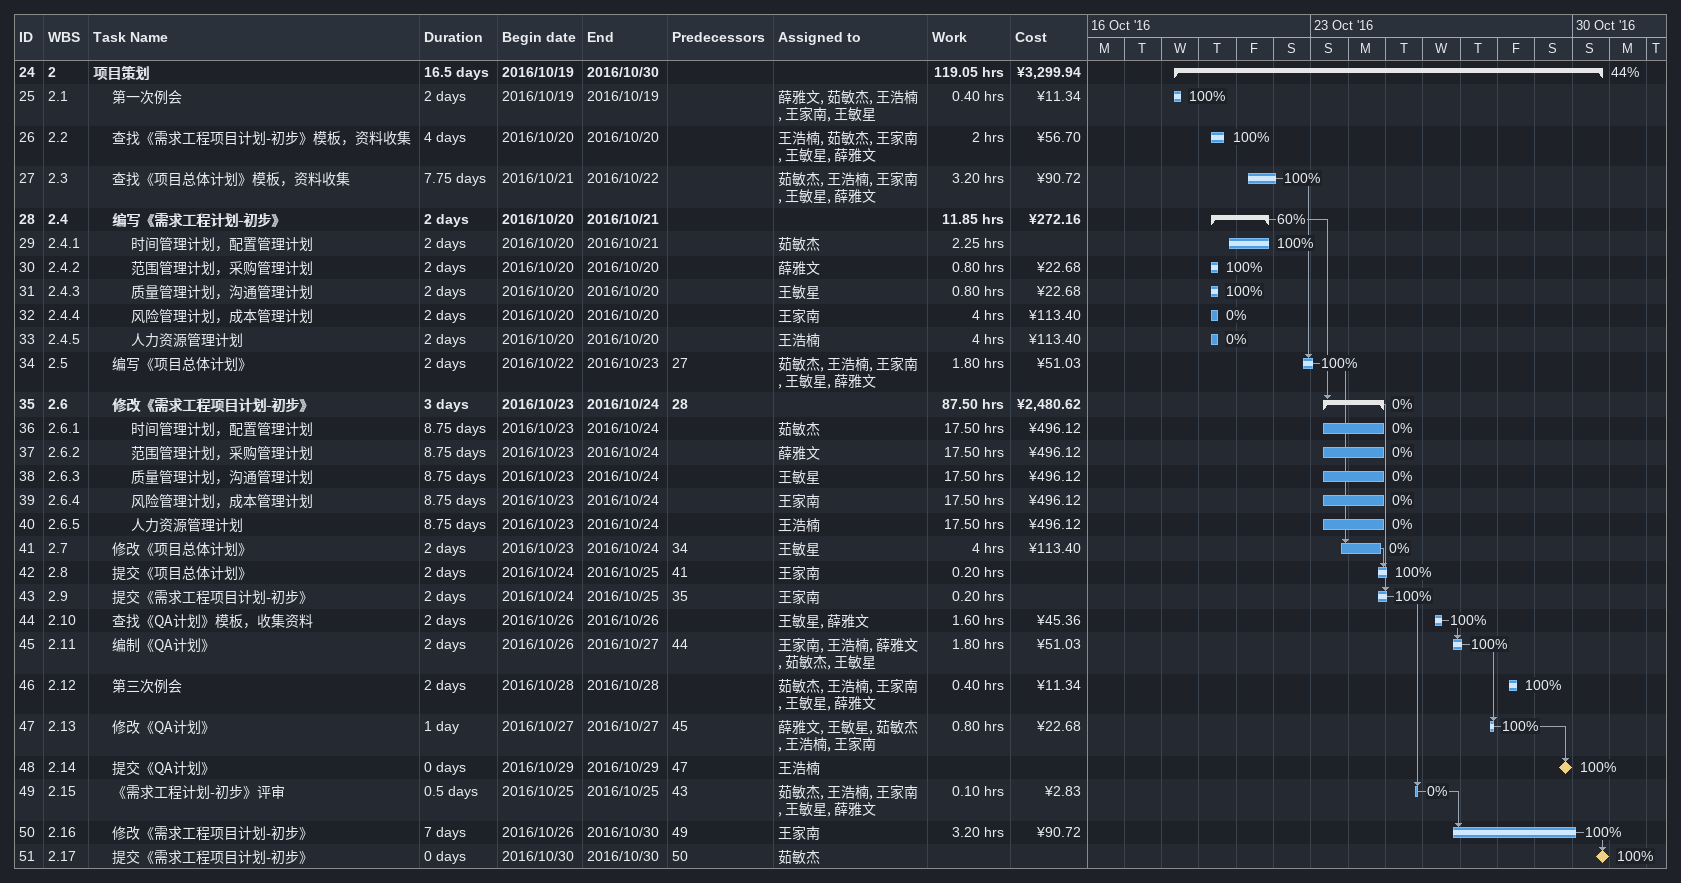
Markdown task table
| ID | WBS | Task | Duration | Start | Finish | Predecessors | Resources | % complete | Work (h) | Cost (¥) |
|---|---|---|---|---|---|---|---|---|---|---|
| 24 | 2 | **项目策划** | 16.5d | 2016-10-19 | 2016-10-30 |  |  | 44 | 119.05 | 3299.94 |
| 25 | 2.1 | 第一次例会 | 2d | 2016-10-19 | 2016-10-19 |  | 薛雅文, 茹敏杰, 王浩楠, 王家南, 王敏星 | 100 | 0.40 | 11.34 |
| 26 | 2.2 | 查找《需求工程项目计划-初步》模板，资料收集 | 4d | 2016-10-20 | 2016-10-20 |  | 王浩楠, 茹敏杰, 王家南, 王敏星, 薛雅文 | 100 | 2 | 56.70 |
| 27 | 2.3 | 查找《项目总体计划》模板，资料收集 | 7.75d | 2016-10-21 | 2016-10-22 |  | 茹敏杰, 王浩楠, 王家南, 王敏星, 薛雅文 | 100 | 3.20 | 90.72 |
| 28 | 2.4 | **编写《需求工程计划-初步》** | 2d | 2016-10-20 | 2016-10-21 |  |  | 60 | 11.85 | 272.16 |
| 29 | 2.4.1 | 时间管理计划，配置管理计划 | 2d | 2016-10-20 | 2016-10-21 |  | 茹敏杰 | 100 | 2.25 |  |
| 30 | 2.4.2 | 范围管理计划，采购管理计划 | 2d | 2016-10-20 | 2016-10-20 |  | 薛雅文 | 100 | 0.80 | 22.68 |
| 31 | 2.4.3 | 质量管理计划，沟通管理计划 | 2d | 2016-10-20 | 2016-10-20 |  | 王敏星 | 100 | 0.80 | 22.68 |
| 32 | 2.4.4 | 风险管理计划，成本管理计划 | 2d | 2016-10-20 | 2016-10-20 |  | 王家南 | 0 | 4 | 113.40 |
| 33 | 2.4.5 | 人力资源管理计划 | 2d | 2016-10-20 | 2016-10-20 |  | 王浩楠 | 0 | 4 | 113.40 |
| 34 | 2.5 | 编写《项目总体计划》 | 2d | 2016-10-22 | 2016-10-23 | 27 | 茹敏杰, 王浩楠, 王家南, 王敏星, 薛雅文 | 100 | 1.80 | 51.03 |
| 35 | 2.6 | **修改《需求工程项目计划-初步》** | 3d | 2016-10-23 | 2016-10-24 | 28 |  | 0 | 87.50 | 2480.62 |
| 36 | 2.6.1 | 时间管理计划，配置管理计划 | 8.75d | 2016-10-23 | 2016-10-24 |  | 茹敏杰 | 0 | 17.50 | 496.12 |
| 37 | 2.6.2 | 范围管理计划，采购管理计划 | 8.75d | 2016-10-23 | 2016-10-24 |  | 薛雅文 | 0 | 17.50 | 496.12 |
| 38 | 2.6.3 | 质量管理计划，沟通管理计划 | 8.75d | 2016-10-23 | 2016-10-24 |  | 王敏星 | 0 | 17.50 | 496.12 |
| 39 | 2.6.4 | 风险管理计划，成本管理计划 | 8.75d | 2016-10-23 | 2016-10-24 |  | 王家南 | 0 | 17.50 | 496.12 |
| 40 | 2.6.5 | 人力资源管理计划 | 8.75d | 2016-10-23 | 2016-10-24 |  | 王浩楠 | 0 | 17.50 | 496.12 |
| 41 | 2.7 | 修改《项目总体计划》 | 2d | 2016-10-23 | 2016-10-24 | 34 | 王敏星 | 0 | 4 | 113.40 |
| 42 | 2.8 | 提交《项目总体计划》 | 2d | 2016-10-24 | 2016-10-25 | 41 | 王家南 | 100 | 0.20 |  |
| 43 | 2.9 | 提交《需求工程项目计划-初步》 | 2d | 2016-10-24 | 2016-10-25 | 35 | 王家南 | 100 | 0.20 |  |
| 44 | 2.10 | 查找《QA计划》模板，收集资料 | 2d | 2016-10-26 | 2016-10-26 |  | 王敏星, 薛雅文 | 100 | 1.60 | 45.36 |
| 45 | 2.11 | 编制《QA计划》 | 2d | 2016-10-26 | 2016-10-27 | 44 | 王家南, 王浩楠, 薛雅文, 茹敏杰, 王敏星 | 100 | 1.80 | 51.03 |
| 46 | 2.12 | 第三次例会 | 2d | 2016-10-28 | 2016-10-28 |  | 茹敏杰, 王浩楠, 王家南, 王敏星, 薛雅文 | 100 | 0.40 | 11.34 |
| 47 | 2.13 | 修改《QA计划》 | 1d | 2016-10-27 | 2016-10-27 | 45 | 薛雅文, 王敏星, 茹敏杰, 王浩楠, 王家南 | 100 | 0.80 | 22.68 |
| 48 | 2.14 | 提交《QA计划》 | 0d | 2016-10-29 | 2016-10-29 | 47 | 王浩楠 | 100 |  |  |
| 49 | 2.15 | 《需求工程计划-初步》评审 | 0.5d | 2016-10-25 | 2016-10-25 | 43 | 茹敏杰, 王浩楠, 王家南, 王敏星, 薛雅文 | 0 | 0.10 | 2.83 |
| 50 | 2.16 | 修改《需求工程项目计划-初步》 | 7d | 2016-10-26 | 2016-10-30 | 49 | 王家南 | 100 | 3.20 | 90.72 |
| 51 | 2.17 | 提交《需求工程项目计划-初步》 | 0d | 2016-10-30 | 2016-10-30 | 50 | 茹敏杰 | 100 |  |  |
